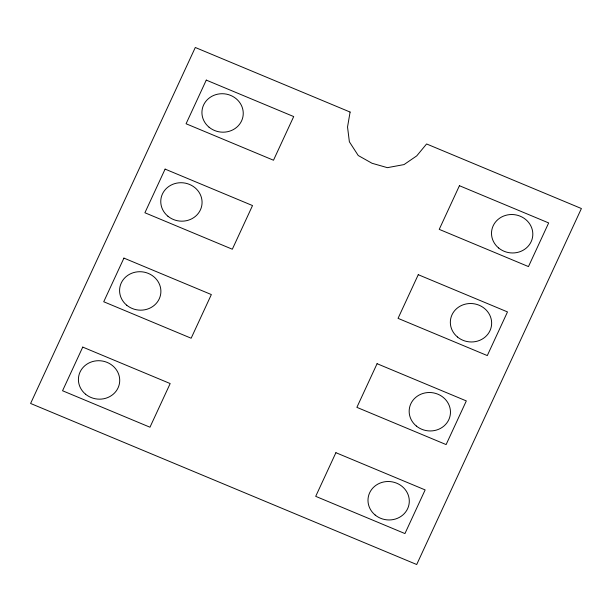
<?xml version="1.0" encoding="UTF-8"?>
<svg xmlns="http://www.w3.org/2000/svg" width="612" height="612" viewBox="0 0 612 612"><rect width="100%" height="100%" fill="white"/><g stroke="black" fill="none" stroke-linecap="round" stroke-linejoin="round"><path stroke-width="0.92" d="M350.102 112.057L347.532 127.005L349.375 141.8L358.242 155.517L372.035 163.274L387.381 167.665L404.012 164.59L416.741 155.876L426.595 143.958L581.4 208.531L416.703 564.516L30.6 403.469L195.297 47.484L350.102 112.057M82.75 347.096L62.554 390.754L149.971 427.214L170.174 383.556L82.75 347.096M123.93 258.096L103.726 301.754L191.151 338.222L211.347 294.563L123.93 258.096M165.102 169.103L144.906 212.762L232.323 249.222L252.519 205.563L165.102 169.103M206.275 80.103L186.079 123.762L273.495 160.229L293.699 116.571L206.275 80.103M335.904 452.689L315.708 496.347L404.945 533.572L425.141 489.914L335.904 452.689M377.076 363.696L356.88 407.355L446.117 444.58L466.321 400.921L377.076 363.696M418.256 274.696L398.052 318.355L487.297 355.58L507.493 311.921L418.256 274.696M459.428 185.704L439.232 229.362L528.47 266.587L548.666 222.929L459.428 185.704M498.658 248.013A20.686 19.194 8.4 0 0 532.455 237.762A20.686 19.194 8.4 0 0 505.382 215.447A20.686 19.194 8.4 0 0 498.658 248.013M457.485 337.013A20.686 19.194 8.4 0 0 491.283 326.762A20.686 19.194 8.4 0 0 464.21 304.447A20.686 19.194 8.4 0 0 457.485 337.013M416.313 426.006A20.686 19.194 8.4 0 0 450.103 415.755A20.686 19.194 8.4 0 0 423.03 393.439A20.686 19.194 8.4 0 0 416.313 426.006M375.133 515.006A20.686 19.194 8.4 0 0 408.931 504.755A20.686 19.194 8.4 0 0 381.857 482.44A20.686 19.194 8.4 0 0 375.133 515.006M209.082 127.227A20.686 19.194 8.4 0 0 242.88 116.976A20.686 19.194 8.4 0 0 215.807 94.653A20.686 19.194 8.4 0 0 209.082 127.227M167.91 216.22A20.686 19.194 8.4 0 0 201.708 205.969A20.686 19.194 8.4 0 0 174.634 183.654A20.686 19.194 8.4 0 0 167.91 216.22M126.738 305.22A20.686 19.194 8.4 0 0 160.528 294.961A20.686 19.194 8.4 0 0 133.454 272.646A20.686 19.194 8.4 0 0 126.738 305.22M85.558 394.212A20.686 19.194 8.4 0 0 119.355 383.961A20.686 19.194 8.4 0 0 92.282 361.646A20.686 19.194 8.4 0 0 85.558 394.212"/></g></svg>
